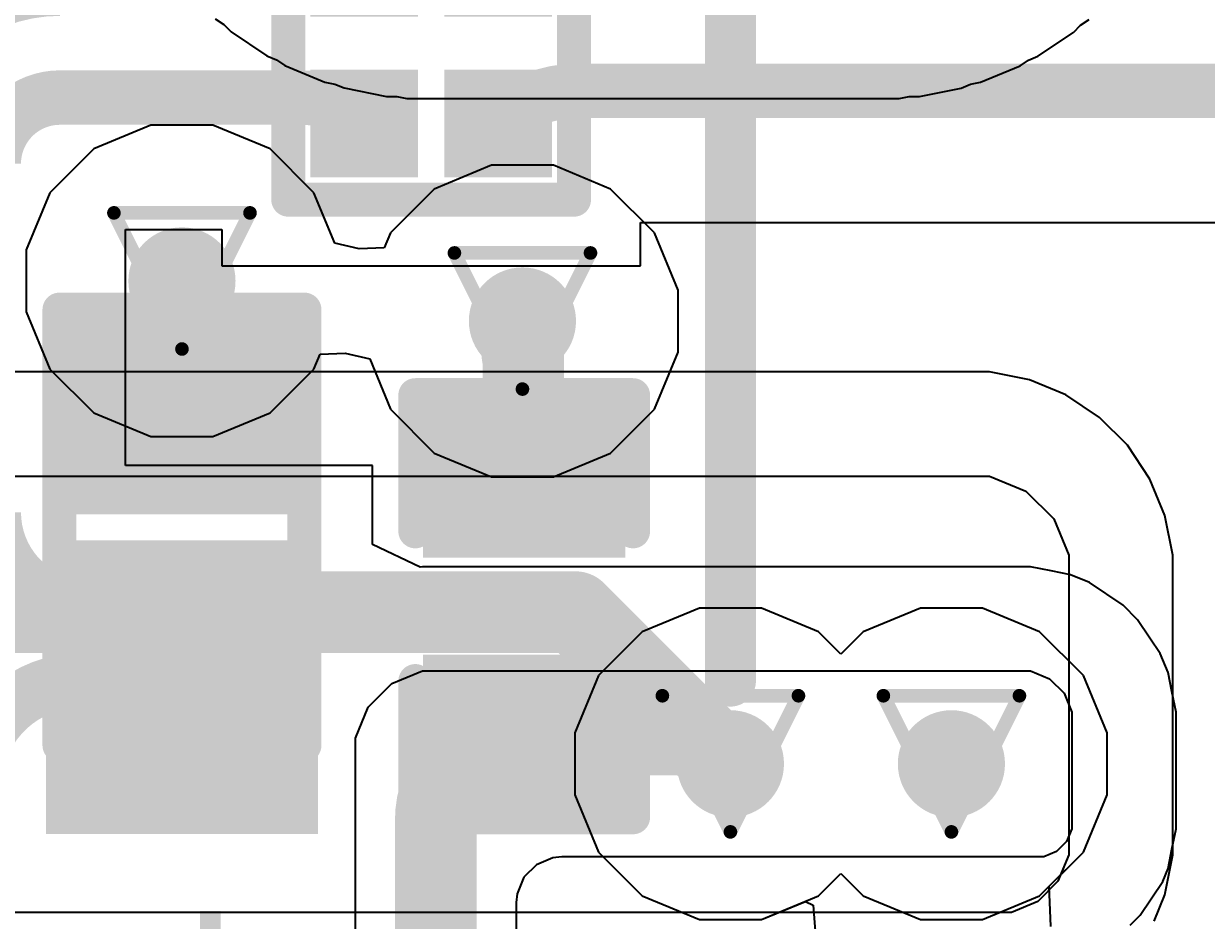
# Model space of a CAD drawing. Header units: inches. Extents: x -5 to 234, y -4 to 104.
# Drawn here: x 32.022 to 36.437, y 3.225 to 6.571 of the extents above; entities that cross this region are included whole.
import ezdxf

# ---------------------------------------------------------------- set-up
doc = ezdxf.new("R2010")
doc.units = ezdxf.units.IN
for name, color, linetype in [('Bottom Layer', 5, 'Continuous'), ('Bottom Overlay', 54, 'Continuous'), ('Drill Drawing', 1, 'Continuous'), ('GND', 16, 'Continuous'), ('POWER', 76, 'Continuous'), ('Top Layer', 1, 'Continuous'), ('Top Overlay', 2, 'Continuous'), ('Top Paste', 8, 'Continuous'), ('Top Solder', 216, 'Continuous'), ('Via Holes', 16, 'Continuous')]:
    doc.layers.add(name, color=color, linetype=linetype)
doc.styles.add('Arial', font='', dxfattribs={"height": 0.2})
doc.styles.get('Arial').set_extended_font_data('Arial')

# ---------------------------------------------------------------- blocks, each defined once
blk = doc.blocks.new('0302_94')
at = {"layer": 'Top Layer'}
for points in [[(-0.4001, 0.45), (-0.1001, 0.45), (-0.1001, 0.15), (-0.4001, 0.15)], [(0.1001, 0.45), (0.4001, 0.45), (0.4001, 0.15), (0.1001, 0.15)], [(-0.4001, -0.15), (-0.1001, -0.15), (-0.1001, -0.45), (-0.4001, -0.45)], [(0.1001, -0.15), (0.4001, -0.15), (0.4001, -0.45), (0.1001, -0.45)]]:
    blk.add_hatch(color=1, dxfattribs=at).paths.add_polyline_path(points)
at = {"layer": 'Top Paste'}
for points in [[(-0.4001, 0.45), (-0.1001, 0.45), (-0.1001, 0.15), (-0.4001, 0.15)], [(0.1001, 0.45), (0.4001, 0.45), (0.4001, 0.15), (0.1001, 0.15)], [(-0.4001, -0.15), (-0.1001, -0.15), (-0.1001, -0.45), (-0.4001, -0.45)], [(0.1001, -0.15), (0.4001, -0.15), (0.4001, -0.45), (0.1001, -0.45)]]:
    blk.add_hatch(color=8, dxfattribs=at).paths.add_polyline_path(points)
at = {"layer": 'Top Solder'}
for points in [[(-0.4509, 0.5008), (-0.0493, 0.5008), (-0.0493, 0.0992), (-0.4509, 0.0992)], [(0.0493, 0.5008), (0.4509, 0.5008), (0.4509, 0.0992), (0.0493, 0.0992)], [(-0.4509, -0.0992), (-0.0493, -0.0992), (-0.0493, -0.5008), (-0.4509, -0.5008)], [(0.0493, -0.0992), (0.4509, -0.0992), (0.4509, -0.5008), (0.0493, -0.5008)]]:
    blk.add_hatch(color=216, dxfattribs=at).paths.add_polyline_path(points)
at = {"layer": 'Top Overlay'}
for points in [[(-0.5334, -0.5842, 0.127, 0.127, 0), (-0.5334, 0.5842, 0.127, 0.127, 0)], [(-0.5334, 0.5842, 0.127, 0.127, 0), (0.5334, 0.5842, 0.127, 0.127, 0)], [(0.5334, -0.5842, 0.127, 0.127, 0), (0.5334, 0.5842, 0.127, 0.127, 0)], [(0.6713, 0.3318, 0.127, 0.127, 0), (0.7983, 0.4588, 0.127, 0.127, 0)], [(0.7983, 0.2048, 0.127, 0.127, 0), (0.7983, 0.4588, 0.127, 0.127, 0)], [(0.6713, 0.3318, 0.127, 0.127, 0), (0.7983, 0.2048, 0.127, 0.127, 0)], [(-0.5334, -0.5842, 0.127, 0.127, 0), (0.5334, -0.5842, 0.127, 0.127, 0)]]:
    blk.add_lwpolyline(points, format="xyseb", dxfattribs=at)
for points in [[(-0.5651, 0.5842, 0.0635, 0.0635, 1), (-0.5016, 0.5842, 0.0635, 0.0635, 1)], [(-0.5651, 0.5842, 0.0635, 0.0635, 1), (-0.5016, 0.5842, 0.0635, 0.0635, 1)], [(0.5016, 0.5842, 0.0635, 0.0635, 1), (0.5651, 0.5842, 0.0635, 0.0635, 1)], [(0.5016, 0.5842, 0.0635, 0.0635, 1), (0.5651, 0.5842, 0.0635, 0.0635, 1)], [(0.7666, 0.4588, 0.0635, 0.0635, 1), (0.8301, 0.4588, 0.0635, 0.0635, 1)], [(0.7666, 0.4588, 0.0635, 0.0635, 1), (0.8301, 0.4588, 0.0635, 0.0635, 1)], [(0.6396, 0.3318, 0.0635, 0.0635, 1), (0.7031, 0.3318, 0.0635, 0.0635, 1)], [(0.6396, 0.3318, 0.0635, 0.0635, 1), (0.7031, 0.3318, 0.0635, 0.0635, 1)], [(0.7666, 0.2048, 0.0635, 0.0635, 1), (0.8301, 0.2048, 0.0635, 0.0635, 1)], [(0.7666, 0.2048, 0.0635, 0.0635, 1), (0.8301, 0.2048, 0.0635, 0.0635, 1)], [(-0.5651, -0.5842, 0.0635, 0.0635, 1), (-0.5016, -0.5842, 0.0635, 0.0635, 1)], [(-0.5651, -0.5842, 0.0635, 0.0635, 1), (-0.5016, -0.5842, 0.0635, 0.0635, 1)], [(0.5016, -0.5842, 0.0635, 0.0635, 1), (0.5651, -0.5842, 0.0635, 0.0635, 1)], [(0.5016, -0.5842, 0.0635, 0.0635, 1), (0.5651, -0.5842, 0.0635, 0.0635, 1)]]:
    blk.add_lwpolyline(points, format="xyseb", close=True, dxfattribs=at)
blk = doc.blocks.new('DFN1006_2L__117')
at = {"layer": 'Top Layer'}
for points in [[(-0.7, 0.33), (-0.15, 0.33), (-0.15, -0.33), (-0.7, -0.33)], [(0.15, 0.33), (0.7, 0.33), (0.7, -0.33), (0.15, -0.33)]]:
    blk.add_hatch(color=1, dxfattribs=at).paths.add_polyline_path(points)
at = {"layer": 'Top Overlay'}
blk.add_hatch(color=2, dxfattribs=at).paths.add_polyline_path([(-1.144, -0.508), (-0.8138, -0.508), (-0.8138, 0.508), (-1.144, 0.508)])
at = {"layer": 'Top Paste'}
for points in [[(-0.7, 0.33), (-0.15, 0.33), (-0.15, -0.33), (-0.7, -0.33)], [(0.15, 0.33), (0.7, 0.33), (0.7, -0.33), (0.15, -0.33)]]:
    blk.add_hatch(color=8, dxfattribs=at).paths.add_polyline_path(points)
at = {"layer": 'Top Solder'}
for points in [[(-0.8016, 0.4316), (-0.0484, 0.4316), (-0.0484, -0.4316), (-0.8016, -0.4316)], [(0.0484, 0.4316), (0.8016, 0.4316), (0.8016, -0.4316), (0.0484, -0.4316)]]:
    blk.add_hatch(color=216, dxfattribs=at).paths.add_polyline_path(points)
at = {"layer": 'Top Overlay'}
for points in [[(-0.8128, 0.4572, 0.127, 0.127, 0), (-0.8128, -0.4572, 0.127, 0.127, 0)], [(-0.8128, 0.4572, 0.127, 0.127, 0), (0.8128, 0.4572, 0.127, 0.127, 0)], [(0.8128, 0.4572, 0.127, 0.127, 0), (0.8128, -0.4572, 0.127, 0.127, 0)], [(-0.8128, -0.4572, 0.127, 0.127, 0), (0.8128, -0.4572, 0.127, 0.127, 0)]]:
    blk.add_lwpolyline(points, format="xyseb", dxfattribs=at)
for points in [[(-0.8446, 0.4572, 0.0635, 0.0635, 1), (-0.781, 0.4572, 0.0635, 0.0635, 1)], [(-0.8446, 0.4572, 0.0635, 0.0635, 1), (-0.781, 0.4572, 0.0635, 0.0635, 1)], [(0.781, 0.4572, 0.0635, 0.0635, 1), (0.8445, 0.4572, 0.0635, 0.0635, 1)], [(0.781, 0.4572, 0.0635, 0.0635, 1), (0.8445, 0.4572, 0.0635, 0.0635, 1)], [(-0.8446, -0.4572, 0.0635, 0.0635, 1), (-0.781, -0.4572, 0.0635, 0.0635, 1)], [(-0.8446, -0.4572, 0.0635, 0.0635, 1), (-0.781, -0.4572, 0.0635, 0.0635, 1)], [(0.781, -0.4572, 0.0635, 0.0635, 1), (0.8445, -0.4572, 0.0635, 0.0635, 1)], [(0.781, -0.4572, 0.0635, 0.0635, 1), (0.8445, -0.4572, 0.0635, 0.0635, 1)]]:
    blk.add_lwpolyline(points, format="xyseb", close=True, dxfattribs=at)
blk = doc.blocks.new('C___0402_140')
at = {"layer": 'Top Layer'}
for points in [[(-0.6985, -0.3175), (-0.6985, 0.3175), (-0.2413, 0.3175), (-0.2413, -0.3175)], [(0.2413, -0.3175), (0.2413, 0.3175), (0.6985, 0.3175), (0.6985, -0.3175)]]:
    blk.add_hatch(color=1, dxfattribs=at).paths.add_polyline_path(points)
at = {"layer": 'Top Paste'}
for points in [[(-0.6985, -0.3175), (-0.6985, 0.3175), (-0.2413, 0.3175), (-0.2413, -0.3175)], [(0.2413, -0.3175), (0.2413, 0.3175), (0.6985, 0.3175), (0.6985, -0.3175)]]:
    blk.add_hatch(color=8, dxfattribs=at).paths.add_polyline_path(points)
at = {"layer": 'Top Solder'}
for points in [[(-0.7585, -0.3775), (-0.7585, 0.3775), (-0.1813, 0.3775), (-0.1813, -0.3775)], [(0.1813, -0.3775), (0.1813, 0.3775), (0.7585, 0.3775), (0.7585, -0.3775)]]:
    blk.add_hatch(color=216, dxfattribs=at).paths.add_polyline_path(points)
at = {"layer": 'Top Overlay'}
for points in [[(-0.7874, -0.4064, 0.127, 0.127, 0), (-0.7874, 0.4064, 0.127, 0.127, 0)], [(-0.2794, 0.4064, 0.127, 0.127, 0), (-0.7874, 0.4064, 0.127, 0.127, 0)], [(0.7874, 0.4064, 0.127, 0.127, 0), (0.2794, 0.4064, 0.127, 0.127, 0)], [(0.7874, -0.4064, 0.127, 0.127, 0), (0.7874, 0.4064, 0.127, 0.127, 0)], [(-0.2794, -0.4064, 0.127, 0.127, 0), (-0.7874, -0.4064, 0.127, 0.127, 0)], [(0.7874, -0.4064, 0.127, 0.127, 0), (0.2794, -0.4064, 0.127, 0.127, 0)]]:
    blk.add_lwpolyline(points, format="xyseb", dxfattribs=at)
for points in [[(-0.8191, 0.4064, 0.0635, 0.0635, 1), (-0.7556, 0.4064, 0.0635, 0.0635, 1)], [(-0.8191, 0.4064, 0.0635, 0.0635, 1), (-0.7556, 0.4064, 0.0635, 0.0635, 1)], [(-0.3111, 0.4064, 0.0635, 0.0635, 1), (-0.2477, 0.4064, 0.0635, 0.0635, 1)], [(0.2477, 0.4064, 0.0635, 0.0635, 1), (0.3111, 0.4064, 0.0635, 0.0635, 1)], [(0.7556, 0.4064, 0.0635, 0.0635, 1), (0.8191, 0.4064, 0.0635, 0.0635, 1)], [(0.7556, 0.4064, 0.0635, 0.0635, 1), (0.8191, 0.4064, 0.0635, 0.0635, 1)], [(-0.8191, -0.4064, 0.0635, 0.0635, 1), (-0.7556, -0.4064, 0.0635, 0.0635, 1)], [(-0.8191, -0.4064, 0.0635, 0.0635, 1), (-0.7556, -0.4064, 0.0635, 0.0635, 1)], [(-0.3111, -0.4064, 0.0635, 0.0635, 1), (-0.2477, -0.4064, 0.0635, 0.0635, 1)], [(0.2477, -0.4064, 0.0635, 0.0635, 1), (0.3111, -0.4064, 0.0635, 0.0635, 1)], [(0.7556, -0.4064, 0.0635, 0.0635, 1), (0.8191, -0.4064, 0.0635, 0.0635, 1)], [(0.7556, -0.4064, 0.0635, 0.0635, 1), (0.8191, -0.4064, 0.0635, 0.0635, 1)]]:
    blk.add_lwpolyline(points, format="xyseb", close=True, dxfattribs=at)

msp = doc.modelspace()

# ---------------------------------------------------------------- hatches: boundary and pattern name
at = {"layer": 'Bottom Layer'}
h = msp.add_hatch(color=5, dxfattribs=at)
edge = h.paths.add_edge_path()
edge.add_arc((32.6125, 5.6105), 0.2, 0, 360)
h = msp.add_hatch(color=5, dxfattribs=at)
edge = h.paths.add_edge_path()
edge.add_arc((33.8836, 5.461), 0.2, 0, 360)
h = msp.add_hatch(color=5, dxfattribs=at)
edge = h.paths.add_edge_path()
edge.add_arc((34.66, 3.8088), 0.2, 0, 360)
h = msp.add_hatch(color=5, dxfattribs=at)
edge = h.paths.add_edge_path()
edge.add_arc((35.485, 3.8088), 0.2, 0, 360)
at = {"layer": 'GND'}
h = msp.add_hatch(color=16, dxfattribs=at)
edge = h.paths.add_edge_path()
edge.add_arc((32.6125, 5.6105), 0.2, 0, 360)
h = msp.add_hatch(color=16, dxfattribs=at)
edge = h.paths.add_edge_path()
edge.add_arc((33.8836, 5.461), 0.2, 0, 360)
h = msp.add_hatch(color=16, dxfattribs=at)
edge = h.paths.add_edge_path()
edge.add_arc((34.66, 3.8088), 0.2, 0, 360)
h = msp.add_hatch(color=16, dxfattribs=at)
edge = h.paths.add_edge_path()
edge.add_arc((35.485, 3.8088), 0.2, 0, 360)
at = {"layer": 'POWER'}
h = msp.add_hatch(color=76, dxfattribs=at)
edge = h.paths.add_edge_path()
edge.add_arc((32.6125, 5.6105), 0.2, 0, 360)
h = msp.add_hatch(color=76, dxfattribs=at)
edge = h.paths.add_edge_path()
edge.add_arc((33.8836, 5.461), 0.2, 0, 360)
h = msp.add_hatch(color=76, dxfattribs=at)
edge = h.paths.add_edge_path()
edge.add_arc((34.66, 3.8088), 0.2, 0, 360)
h = msp.add_hatch(color=76, dxfattribs=at)
edge = h.paths.add_edge_path()
edge.add_arc((35.485, 3.8088), 0.2, 0, 360)
at = {"layer": 'Top Layer'}
h = msp.add_hatch(color=1, dxfattribs=at)
edge = h.paths.add_edge_path()
edge.add_arc((32.6125, 5.6105), 0.2, 0, 360)
h = msp.add_hatch(color=1, dxfattribs=at)
edge = h.paths.add_edge_path()
edge.add_arc((33.8836, 5.461), 0.2, 0, 360)
h = msp.add_hatch(color=1, dxfattribs=at)
edge = h.paths.add_edge_path()
edge.add_arc((34.66, 3.8088), 0.2, 0, 360)
h = msp.add_hatch(color=1, dxfattribs=at)
edge = h.paths.add_edge_path()
edge.add_arc((35.485, 3.8088), 0.2, 0, 360)
at = {"layer": 'Via Holes'}
h = msp.add_hatch(color=7, dxfattribs=at)
edge = h.paths.add_edge_path()
edge.add_arc((32.6125, 5.6105), 0.1, 0, 360)
h = msp.add_hatch(color=7, dxfattribs=at)
edge = h.paths.add_edge_path()
edge.add_arc((33.8836, 5.461), 0.1, 0, 360)
h = msp.add_hatch(color=7, dxfattribs=at)
edge = h.paths.add_edge_path()
edge.add_arc((34.66, 3.8088), 0.1, 0, 360)
h = msp.add_hatch(color=7, dxfattribs=at)
edge = h.paths.add_edge_path()
edge.add_arc((35.485, 3.8088), 0.1, 0, 360)

# ---------------------------------------------------------------- linework, layer by layer
at = {"layer": 'Bottom Layer'}
for p, q in [((35.6276, 5.2711), (30.5264, 5.2711)), ((35.7762, 5.2416), (35.6276, 5.2711)), ((35.9119, 5.1853), (35.7762, 5.2416)), ((36.038, 5.1011), (35.9119, 5.1853)), ((36.1418, 4.9973), (36.038, 5.1011)), ((36.226, 4.8713), (36.1418, 4.9973)), ((26.835, 4.8827), (35.5541, 4.8827)), ((35.5541, 4.8827), (35.6276, 4.8827)), ((35.6276, 4.8827), (35.7633, 4.8265)), ((36.2822, 4.7356), (36.226, 4.8713)), ((35.7633, 4.8265), (35.8671, 4.7226)), ((36.3118, 4.5869), (36.2822, 4.7356)), ((35.8671, 4.7226), (35.9233, 4.5869)), ((35.9233, 4.5869), (35.9233, 4.5135)), ((36.3118, 3.522), (36.3118, 4.5869)), ((35.9233, 4.5135), (35.9233, 4.5135)), ((35.9233, 4.5135), (35.9233, 3.522)), ((35.9233, 3.522), (35.9233, 3.4688)), ((36.3118, 3.4688), (36.3118, 3.522)), ((35.9233, 3.4688), (35.8826, 3.3705)), ((36.2822, 3.3201), (36.3118, 3.4688)), ((35.8826, 3.3705), (35.8074, 3.2953)), ((36.2415, 3.2219), (36.2822, 3.3201)), ((35.8074, 3.2953), (35.7092, 3.2546)), ((35.656, 3.2546), (26.8182, 3.2546)), ((35.7092, 3.2546), (35.656, 3.2546)), ((35.656, 3.2546), (35.656, 3.2546))]:
    msp.add_line(p, q, dxfattribs=at)
for points in [[(28.76, 4.3747, 0.3048, 0.3048, 0), (33.7961, 4.3747, 0.3048, 0.3048, 0)], [(33.7961, 4.3747, 0.3048, 0.3048, 0), (33.798, 4.3747, 0.3048, 0.3048, 0)], [(33.798, 4.3747, 0.3048, 0.3048, 0), (34.081, 4.3747, 0.3048, 0.3048, 0)], [(34.081, 4.3747, 0.3048, 0.3048, 0), (34.6469, 3.8088, 0.3048, 0.3048, 0)], [(34.6469, 3.8088, 0.3048, 0.3048, 0), (34.66, 3.8088, 0.3048, 0.3048, 0)]]:
    msp.add_lwpolyline(points, format="xyseb", dxfattribs=at)
for points in [[(33.7199, 4.3747, 0.1524, 0.1524, 1), (33.8723, 4.3747, 0.1524, 0.1524, 1)], [(33.7199, 4.3747, 0.1524, 0.1524, 1), (33.8723, 4.3747, 0.1524, 0.1524, 1)], [(33.7218, 4.3747, 0.1524, 0.1524, 1), (33.8742, 4.3747, 0.1524, 0.1524, 1)], [(33.7218, 4.3747, 0.1524, 0.1524, 1), (33.8742, 4.3747, 0.1524, 0.1524, 1)], [(34.0048, 4.3747, 0.1524, 0.1524, 1), (34.1572, 4.3747, 0.1524, 0.1524, 1)], [(34.0048, 4.3747, 0.1524, 0.1524, 1), (34.1572, 4.3747, 0.1524, 0.1524, 1)], [(34.5707, 3.8088, 0.1524, 0.1524, 1), (34.7231, 3.8088, 0.1524, 0.1524, 1)], [(34.5707, 3.8088, 0.1524, 0.1524, 1), (34.7231, 3.8088, 0.1524, 0.1524, 1)], [(34.5838, 3.8088, 0.1524, 0.1524, 1), (34.7362, 3.8088, 0.1524, 0.1524, 1)]]:
    msp.add_lwpolyline(points, format="xyseb", close=True, dxfattribs=at)
at = {"layer": 'Drill Drawing'}
for points in [[(32.3585, 5.8645, 0.0508, 0.0508, 0), (32.8665, 5.8645, 0.0508, 0.0508, 0)], [(32.3585, 5.8645, 0.0508, 0.0508, 0), (32.6125, 5.3565, 0.0508, 0.0508, 0)], [(32.6125, 5.3565, 0.0508, 0.0508, 0), (32.8665, 5.8645, 0.0508, 0.0508, 0)], [(33.6296, 5.715, 0.0508, 0.0508, 0), (34.1376, 5.715, 0.0508, 0.0508, 0)], [(33.6296, 5.715, 0.0508, 0.0508, 0), (33.8836, 5.207, 0.0508, 0.0508, 0)], [(33.8836, 5.207, 0.0508, 0.0508, 0), (34.1376, 5.715, 0.0508, 0.0508, 0)], [(34.406, 4.0628, 0.0508, 0.0508, 0), (34.914, 4.0628, 0.0508, 0.0508, 0)], [(34.406, 4.0628, 0.0508, 0.0508, 0), (34.66, 3.5548, 0.0508, 0.0508, 0)], [(34.66, 3.5548, 0.0508, 0.0508, 0), (34.914, 4.0628, 0.0508, 0.0508, 0)], [(35.231, 4.0628, 0.0508, 0.0508, 0), (35.739, 4.0628, 0.0508, 0.0508, 0)], [(35.231, 4.0628, 0.0508, 0.0508, 0), (35.485, 3.5548, 0.0508, 0.0508, 0)], [(35.485, 3.5548, 0.0508, 0.0508, 0), (35.739, 4.0628, 0.0508, 0.0508, 0)]]:
    msp.add_lwpolyline(points, format="xyseb", dxfattribs=at)
for points in [[(32.3458, 5.8645, 0.0254, 0.0254, 1), (32.3712, 5.8645, 0.0254, 0.0254, 1)], [(32.3458, 5.8645, 0.0254, 0.0254, 1), (32.3712, 5.8645, 0.0254, 0.0254, 1)], [(32.8538, 5.8645, 0.0254, 0.0254, 1), (32.8792, 5.8645, 0.0254, 0.0254, 1)], [(32.8538, 5.8645, 0.0254, 0.0254, 1), (32.8792, 5.8645, 0.0254, 0.0254, 1)], [(33.6169, 5.715, 0.0254, 0.0254, 1), (33.6423, 5.715, 0.0254, 0.0254, 1)], [(33.6169, 5.715, 0.0254, 0.0254, 1), (33.6423, 5.715, 0.0254, 0.0254, 1)], [(34.1249, 5.715, 0.0254, 0.0254, 1), (34.1503, 5.715, 0.0254, 0.0254, 1)], [(34.1249, 5.715, 0.0254, 0.0254, 1), (34.1503, 5.715, 0.0254, 0.0254, 1)], [(32.5998, 5.3565, 0.0254, 0.0254, 1), (32.6252, 5.3565, 0.0254, 0.0254, 1)], [(32.5998, 5.3565, 0.0254, 0.0254, 1), (32.6252, 5.3565, 0.0254, 0.0254, 1)], [(33.8709, 5.207, 0.0254, 0.0254, 1), (33.8963, 5.207, 0.0254, 0.0254, 1)], [(33.8709, 5.207, 0.0254, 0.0254, 1), (33.8963, 5.207, 0.0254, 0.0254, 1)], [(34.3933, 4.0628, 0.0254, 0.0254, 1), (34.4187, 4.0628, 0.0254, 0.0254, 1)], [(34.3933, 4.0628, 0.0254, 0.0254, 1), (34.4187, 4.0628, 0.0254, 0.0254, 1)], [(34.9013, 4.0628, 0.0254, 0.0254, 1), (34.9267, 4.0628, 0.0254, 0.0254, 1)], [(34.9013, 4.0628, 0.0254, 0.0254, 1), (34.9267, 4.0628, 0.0254, 0.0254, 1)], [(35.2183, 4.0628, 0.0254, 0.0254, 1), (35.2437, 4.0628, 0.0254, 0.0254, 1)], [(35.2183, 4.0628, 0.0254, 0.0254, 1), (35.2437, 4.0628, 0.0254, 0.0254, 1)], [(35.7263, 4.0628, 0.0254, 0.0254, 1), (35.7517, 4.0628, 0.0254, 0.0254, 1)], [(35.7263, 4.0628, 0.0254, 0.0254, 1), (35.7517, 4.0628, 0.0254, 0.0254, 1)], [(34.6473, 3.5548, 0.0254, 0.0254, 1), (34.6727, 3.5548, 0.0254, 0.0254, 1)], [(34.6473, 3.5548, 0.0254, 0.0254, 1), (34.6727, 3.5548, 0.0254, 0.0254, 1)], [(35.4723, 3.5548, 0.0254, 0.0254, 1), (35.4977, 3.5548, 0.0254, 0.0254, 1)], [(35.4723, 3.5548, 0.0254, 0.0254, 1), (35.4977, 3.5548, 0.0254, 0.0254, 1)]]:
    msp.add_lwpolyline(points, format="xyseb", close=True, dxfattribs=at)
at = {"layer": 'GND'}
for p, q in [((34.5444, 4.3898), (34.3309, 4.3013)), ((34.7756, 4.3898), (34.5444, 4.3898)), ((34.9891, 4.3013), (34.7756, 4.3898)), ((35.3694, 4.3898), (35.1559, 4.3013)), ((35.6006, 4.3898), (35.3694, 4.3898)), ((35.8141, 4.3013), (35.6006, 4.3898)), ((34.3309, 4.3013), (34.1675, 4.1379)), ((35.0725, 4.2179), (34.9891, 4.3013)), ((35.1559, 4.3013), (35.0725, 4.2179)), ((35.9775, 4.1379), (35.8141, 4.3013)), ((34.1675, 4.1379), (34.079, 3.9243)), ((36.066, 3.9243), (35.9775, 4.1379)), ((34.079, 3.9243), (34.079, 3.6932)), ((36.066, 3.6932), (36.066, 3.9243)), ((34.079, 3.6932), (34.1675, 3.4796)), ((35.9775, 3.4796), (36.066, 3.6932)), ((34.1675, 3.4796), (34.3309, 3.3162)), ((35.8141, 3.3162), (35.9775, 3.4796)), ((34.9891, 3.3162), (35.0725, 3.3996)), ((35.0725, 3.3996), (35.1559, 3.3162)), ((34.3309, 3.3162), (34.5444, 3.2278)), ((34.7756, 3.2278), (34.9891, 3.3162)), ((35.1559, 3.3162), (35.3694, 3.2278)), ((35.6006, 3.2278), (35.8141, 3.3162)), ((34.5444, 3.2278), (34.7756, 3.2278)), ((35.3694, 3.2278), (35.6006, 3.2278))]:
    msp.add_line(p, q, dxfattribs=at)
at = {"layer": 'POWER'}
for p, q in [((32.7369, 6.5881), (32.7688, 6.5668)), ((35.9675, 6.5644), (35.9993, 6.5857)), ((32.7688, 6.5668), (32.7958, 6.5397)), ((32.7958, 6.5397), (32.9297, 6.4503)), ((35.8082, 6.4491), (35.9404, 6.5374)), ((35.9404, 6.5374), (35.9675, 6.5644)), ((32.9297, 6.4503), (32.9651, 6.4356)), ((35.7729, 6.4344), (35.8082, 6.4491)), ((32.9651, 6.4356), (32.9969, 6.4144)), ((32.9969, 6.4144), (33.1457, 6.3527)), ((35.5942, 6.3523), (35.7411, 6.4132)), ((35.7411, 6.4132), (35.7729, 6.4344)), ((33.1457, 6.3527), (33.1832, 6.3453)), ((33.1832, 6.3453), (33.2186, 6.3306)), ((33.2186, 6.3306), (33.3765, 6.2992)), ((35.3654, 6.2992), (35.5213, 6.3302)), ((35.5213, 6.3302), (35.5566, 6.3449)), ((35.5566, 6.3449), (35.5942, 6.3523)), ((33.3765, 6.2992), (33.4148, 6.2992)), ((33.4148, 6.2992), (33.4523, 6.2917)), ((33.4523, 6.2917), (33.5329, 6.2917)), ((33.5329, 6.2917), (35.2896, 6.2917)), ((35.2896, 6.2917), (35.3271, 6.2992)), ((35.3271, 6.2992), (35.3654, 6.2992)), ((32.4969, 6.1915), (32.2834, 6.103)), ((32.7281, 6.1915), (32.4969, 6.1915)), ((32.9416, 6.103), (32.7281, 6.1915)), ((32.2834, 6.103), (32.1199, 5.9396)), ((33.105, 5.9396), (32.9416, 6.103)), ((33.768, 6.042), (33.5545, 5.9535)), ((33.9992, 6.042), (33.768, 6.042)), ((34.2127, 5.9535), (33.9992, 6.042)), ((32.1199, 5.9396), (32.0315, 5.726)), ((33.1828, 5.7519), (33.105, 5.9396)), ((33.5545, 5.9535), (33.3911, 5.7901)), ((34.3761, 5.7901), (34.2127, 5.9535)), ((33.3911, 5.7901), (33.3679, 5.7342)), ((34.4646, 5.5766), (34.3761, 5.7901)), ((33.2744, 5.7298), (33.1828, 5.7519)), ((32.0315, 5.726), (32.0315, 5.4949)), ((33.3679, 5.7342), (33.2744, 5.7298)), ((34.4646, 5.3454), (34.4646, 5.5766)), ((32.0315, 5.4949), (32.1199, 5.2814)), ((34.3761, 5.1319), (34.4646, 5.3454)), ((33.105, 5.2814), (33.1282, 5.3372)), ((33.1282, 5.3372), (33.2217, 5.3416)), ((33.2217, 5.3416), (33.3133, 5.3196)), ((33.3133, 5.3196), (33.3911, 5.1319)), ((32.1199, 5.2814), (32.2834, 5.1179)), ((32.9416, 5.1179), (33.105, 5.2814)), ((33.3911, 5.1319), (33.5545, 4.9685)), ((34.2127, 4.9685), (34.3761, 5.1319)), ((32.2834, 5.1179), (32.4969, 5.0295)), ((32.7281, 5.0295), (32.9416, 5.1179)), ((32.4969, 5.0295), (32.7281, 5.0295)), ((33.5545, 4.9685), (33.768, 4.88)), ((33.9992, 4.88), (34.2127, 4.9685)), ((33.768, 4.88), (33.9992, 4.88)), ((34.5444, 4.3898), (34.3309, 4.3013)), ((34.7756, 4.3898), (34.5444, 4.3898)), ((34.9891, 4.3013), (34.7756, 4.3898)), ((35.3694, 4.3898), (35.1559, 4.3013)), ((35.6006, 4.3898), (35.3694, 4.3898)), ((35.8141, 4.3013), (35.6006, 4.3898)), ((34.3309, 4.3013), (34.1675, 4.1379)), ((35.0725, 4.2179), (34.9891, 4.3013)), ((35.1559, 4.3013), (35.0725, 4.2179)), ((35.9775, 4.1379), (35.8141, 4.3013)), ((34.1675, 4.1379), (34.079, 3.9243)), ((36.066, 3.9243), (35.9775, 4.1379)), ((34.079, 3.9243), (34.079, 3.6932)), ((36.066, 3.6932), (36.066, 3.9243)), ((34.079, 3.6932), (34.1675, 3.4796)), ((35.9775, 3.4796), (36.066, 3.6932)), ((34.1675, 3.4796), (34.3309, 3.3162)), ((35.8501, 3.3522), (35.9775, 3.4796)), ((34.3309, 3.3162), (34.5444, 3.2278)), ((35.8561, 3.2022), (35.8501, 3.3522)), ((34.7756, 3.2278), (34.9397, 3.2957)), ((34.9397, 3.2957), (34.9686, 3.2814)), ((34.9686, 3.2814), (34.9845, 3.0749)), ((34.5444, 3.2278), (34.7756, 3.2278))]:
    msp.add_line(p, q, dxfattribs=at)
at = {"layer": 'Top Layer'}
for p, q in [((34.3238, 5.667), (34.3238, 5.8281)), ((34.3238, 5.8281), (45.8278, 5.8281)), ((32.4021, 4.9217), (32.4021, 5.8027)), ((32.4021, 5.8027), (32.7617, 5.8027)), ((32.7617, 5.8027), (32.7617, 5.667)), ((32.7617, 5.667), (34.3238, 5.667)), ((33.3235, 4.9217), (32.4021, 4.9217)), ((33.3235, 4.6272), (33.3235, 4.9217)), ((33.5013, 4.5422), (33.3235, 4.6272)), ((33.5105, 4.5441), (33.5013, 4.5422)), ((35.7419, 4.5441), (33.5105, 4.5441)), ((35.7803, 4.5441), (35.7419, 4.5441)), ((35.7804, 4.5441), (35.7803, 4.5441)), ((35.8578, 4.5287), (35.7804, 4.5441)), ((35.7804, 4.5441), (35.7804, 4.5441)), ((35.929, 4.5145), (35.8578, 4.5287)), ((36, 4.4851), (35.929, 4.5145)), ((35.929, 4.5145), (35.929, 4.5145)), ((35.929, 4.5145), (35.929, 4.5145)), ((36.126, 4.4009), (36, 4.4851)), ((36.1803, 4.3466), (36.126, 4.4009)), ((36.2261, 4.278), (36.1803, 4.3466)), ((36.2645, 4.2206), (36.2261, 4.278)), ((36.2939, 4.1496), (36.2645, 4.2206)), ((33.3956, 4.108), (33.5105, 4.1556)), ((33.5105, 4.1556), (33.5727, 4.1556)), ((33.5727, 4.1556), (35.742, 4.1556)), ((33.5727, 4.1556), (33.5727, 4.1556)), ((35.742, 4.1556), (35.7804, 4.1556)), ((35.7804, 4.1556), (35.8513, 4.1262)), ((33.3076, 4.02), (33.3956, 4.108)), ((35.8513, 4.1262), (35.9056, 4.0719)), ((36.3081, 4.0784), (36.2939, 4.1496)), ((36.2939, 4.1496), (36.2939, 4.1496)), ((36.2939, 4.1496), (36.2939, 4.1496)), ((35.9056, 4.0719), (35.935, 4.001)), ((36.3235, 4.001), (36.3081, 4.0784)), ((33.26, 3.9051), (33.3076, 4.02)), ((35.935, 4.001), (35.935, 3.9626)), ((36.3235, 4.0009), (36.3235, 4.001)), ((36.3235, 3.9626), (36.3235, 4.0009)), ((36.3235, 4.0009), (36.3235, 4.0009)), ((35.935, 3.9626), (35.935, 3.9626)), ((35.935, 3.9626), (35.935, 3.593)), ((36.3235, 3.5931), (36.3235, 3.9626)), ((36.3235, 3.9626), (36.3235, 3.9626)), ((33.26, 3.8429), (33.26, 3.9051)), ((33.26, 2.4315), (33.26, 3.8429)), ((35.935, 3.593), (35.935, 3.5668)), ((36.3235, 3.5669), (36.3235, 3.5931)), ((35.935, 3.5668), (35.9149, 3.5184)), ((36.3083, 3.4905), (36.3235, 3.5668)), ((36.3235, 3.5668), (36.3235, 3.5669)), ((36.3235, 3.5668), (36.3235, 3.5668)), ((35.9149, 3.5184), (35.8779, 3.4813)), ((36.2939, 3.4182), (36.3083, 3.4905)), ((33.997, 3.458), (33.9356, 3.4325)), ((34.0302, 3.4612), (33.997, 3.458)), ((35.8032, 3.4612), (34.0302, 3.4612)), ((35.8294, 3.4612), (35.8032, 3.4612)), ((35.8032, 3.4612), (35.8032, 3.4612)), ((35.8779, 3.4813), (35.8294, 3.4612)), ((33.9356, 3.4325), (33.8887, 3.3856)), ((36.2738, 3.3697), (36.2939, 3.4182)), ((36.2939, 3.4182), (36.2939, 3.4182)), ((36.2939, 3.4182), (36.2939, 3.4182)), ((33.8887, 3.3856), (33.8633, 3.3242)), ((36.1896, 3.2437), (36.2738, 3.3697)), ((33.8633, 3.3242), (33.86, 3.291)), ((33.86, 3.291), (33.86, 3.291)), ((33.86, 3.291), (33.86, 2.4315)), ((36.1525, 3.2066), (36.1896, 3.2437))]:
    msp.add_line(p, q, dxfattribs=at)
for points in [[(31.5036, 6.048, 0.2032, 0.2032, -0.414214), (32.1568, 6.7012, 0.2032, 0.2032, 0)], [(33.7928, 6.198, 0.2032, 0.2032, -0.198912), (34.0878, 6.3202, 0.2032, 0.2032, 0)], [(34.0878, 6.3202, 0.2032, 0.2032, 0), (45.8278, 6.3202, 0.2032, 0.2032, 0)], [(31.91, 6.048, 0.2032, 0.2032, -0.414214), (32.1568, 6.2948, 0.2032, 0.2032, 0)], [(32.1568, 6.2948, 0.2032, 0.2032, 0), (33.0591, 6.2948, 0.2032, 0.2032, 0)], [(33.0591, 6.2948, 0.2032, 0.2032, -0.198912), (33.2927, 6.198, 0.2032, 0.2032, 0)], [(32.6125, 5.1157, 0.3048, 0.3048, 0), (32.6125, 5.6105, 0.3048, 0.3048, 0)], [(33.8836, 5.334, 0.3048, 0.3048, 0), (33.8869, 5.3307, 0.3048, 0.3048, 0)], [(33.8869, 4.8701, 0.3048, 0.3048, 0), (33.8869, 5.3307, 0.3048, 0.3048, 0)], [(33.8869, 4.8701, 0.3048, 0.3048, 0), (33.8902, 4.8668, 0.3048, 0.3048, 0)], [(32.2647, 4.3926, 0.2032, 0.2032, -0.414214), (31.91, 4.7473, 0.2032, 0.2032, 0)], [(32.2647, 4.3926, 0.2032, 0.2032, 0), (32.4856, 4.3926, 0.2032, 0.2032, 0)], [(32.4856, 4.3926, 0.2032, 0.2032, 0), (32.6125, 4.2657, 0.2032, 0.2032, 0)], [(32.4664, 4.1195, 0.2032, 0.2032, 0), (32.6125, 4.2657, 0.2032, 0.2032, 0)], [(31.8378, 3.7256, 0.2032, 0.2032, -0.414214), (32.2317, 4.1195, 0.2032, 0.2032, 0)], [(32.2317, 4.1195, 0.2032, 0.2032, 0), (32.4664, 4.1195, 0.2032, 0.2032, 0)], [(33.56, 3.5968, 0.3048, 0.3048, -0.414214), (33.8902, 3.927, 0.3048, 0.3048, 0)], [(33.8902, 3.927, 0.3048, 0.3048, 0), (33.8988, 3.9184, 0.3048, 0.3048, 0)], [(33.8988, 3.9184, 0.3048, 0.3048, 0), (34.5246, 3.9184, 0.3048, 0.3048, 0)], [(34.5246, 3.9184, 0.3048, 0.3048, 0), (34.6342, 3.8088, 0.3048, 0.3048, 0)], [(34.6342, 3.8088, 0.3048, 0.3048, 0), (34.66, 3.8088, 0.3048, 0.3048, 0)], [(33.56, 2.4315, 0.3048, 0.3048, 0), (33.56, 3.5968, 0.3048, 0.3048, 0)]]:
    msp.add_lwpolyline(points, format="xyseb", dxfattribs=at)
for points in [[(34.037, 6.3202, 0.1016, 0.1016, 1), (34.1386, 6.3202, 0.1016, 0.1016, 1)], [(34.037, 6.3202, 0.1016, 0.1016, 1), (34.1386, 6.3202, 0.1016, 0.1016, 1)], [(32.106, 6.2948, 0.1016, 0.1016, 1), (32.2076, 6.2948, 0.1016, 0.1016, 1)], [(32.106, 6.2948, 0.1016, 0.1016, 1), (32.2076, 6.2948, 0.1016, 0.1016, 1)], [(33.0083, 6.2948, 0.1016, 0.1016, 1), (33.1099, 6.2948, 0.1016, 0.1016, 1)], [(33.0083, 6.2948, 0.1016, 0.1016, 1), (33.1099, 6.2948, 0.1016, 0.1016, 1)], [(33.2419, 6.198, 0.1016, 0.1016, 1), (33.3435, 6.198, 0.1016, 0.1016, 1)], [(33.742, 6.198, 0.1016, 0.1016, 1), (33.8436, 6.198, 0.1016, 0.1016, 1)], [(32.5363, 5.6105, 0.1524, 0.1524, 1), (32.6887, 5.6105, 0.1524, 0.1524, 1)], [(33.8074, 5.334, 0.1524, 0.1524, 1), (33.9598, 5.334, 0.1524, 0.1524, 1)], [(33.8107, 5.3307, 0.1524, 0.1524, 1), (33.9631, 5.3307, 0.1524, 0.1524, 1)], [(33.8107, 5.3307, 0.1524, 0.1524, 1), (33.9631, 5.3307, 0.1524, 0.1524, 1)], [(32.5363, 5.1157, 0.1524, 0.1524, 1), (32.6887, 5.1157, 0.1524, 0.1524, 1)], [(33.8107, 4.8701, 0.1524, 0.1524, 1), (33.9631, 4.8701, 0.1524, 0.1524, 1)], [(33.8107, 4.8701, 0.1524, 0.1524, 1), (33.9631, 4.8701, 0.1524, 0.1524, 1)], [(33.814, 4.8668, 0.1524, 0.1524, 1), (33.9664, 4.8668, 0.1524, 0.1524, 1)], [(32.2139, 4.3926, 0.1016, 0.1016, 1), (32.3155, 4.3926, 0.1016, 0.1016, 1)], [(32.2139, 4.3926, 0.1016, 0.1016, 1), (32.3155, 4.3926, 0.1016, 0.1016, 1)], [(32.4348, 4.3926, 0.1016, 0.1016, 1), (32.5364, 4.3926, 0.1016, 0.1016, 1)], [(32.4348, 4.3926, 0.1016, 0.1016, 1), (32.5364, 4.3926, 0.1016, 0.1016, 1)], [(32.5617, 4.2657, 0.1016, 0.1016, 1), (32.6633, 4.2657, 0.1016, 0.1016, 1)], [(32.5617, 4.2657, 0.1016, 0.1016, 1), (32.6633, 4.2657, 0.1016, 0.1016, 1)], [(32.1809, 4.1195, 0.1016, 0.1016, 1), (32.2825, 4.1195, 0.1016, 0.1016, 1)], [(32.1809, 4.1195, 0.1016, 0.1016, 1), (32.2825, 4.1195, 0.1016, 0.1016, 1)], [(32.4156, 4.1195, 0.1016, 0.1016, 1), (32.5172, 4.1195, 0.1016, 0.1016, 1)], [(32.4156, 4.1195, 0.1016, 0.1016, 1), (32.5172, 4.1195, 0.1016, 0.1016, 1)], [(33.814, 3.927, 0.1524, 0.1524, 1), (33.9664, 3.927, 0.1524, 0.1524, 1)], [(33.814, 3.927, 0.1524, 0.1524, 1), (33.9664, 3.927, 0.1524, 0.1524, 1)], [(33.8226, 3.9184, 0.1524, 0.1524, 1), (33.975, 3.9184, 0.1524, 0.1524, 1)], [(33.8226, 3.9184, 0.1524, 0.1524, 1), (33.975, 3.9184, 0.1524, 0.1524, 1)], [(34.4484, 3.9184, 0.1524, 0.1524, 1), (34.6008, 3.9184, 0.1524, 0.1524, 1)], [(34.4484, 3.9184, 0.1524, 0.1524, 1), (34.6008, 3.9184, 0.1524, 0.1524, 1)], [(34.558, 3.8088, 0.1524, 0.1524, 1), (34.7104, 3.8088, 0.1524, 0.1524, 1)], [(34.558, 3.8088, 0.1524, 0.1524, 1), (34.7104, 3.8088, 0.1524, 0.1524, 1)], [(34.5838, 3.8088, 0.1524, 0.1524, 1), (34.7362, 3.8088, 0.1524, 0.1524, 1)], [(33.4838, 3.5968, 0.1524, 0.1524, 1), (33.6362, 3.5968, 0.1524, 0.1524, 1)], [(33.4838, 3.5968, 0.1524, 0.1524, 1), (33.6362, 3.5968, 0.1524, 0.1524, 1)]]:
    msp.add_lwpolyline(points, format="xyseb", close=True, dxfattribs=at)
at = {"layer": 'Top Overlay'}
msp.add_lwpolyline([(34.66, 4.1175, 0.1905, 0.1905, 0), (34.66, 7.4839, 0.1905, 0.1905, 0)], format="xyseb", dxfattribs=at)
msp.add_lwpolyline([(34.6124, 4.1175, 0.0952, 0.0952, 1), (34.7076, 4.1175, 0.0952, 0.0952, 1)], format="xyseb", close=True, dxfattribs=at)

# ---------------------------------------------------------------- block references
msp.add_blockref('0302_94', (33.5428, 6.498))
for name, p, rotation in [('DFN1006_2L__117', (32.6125, 4.6907), 90), ('C___0402_140', (33.8902, 4.3969), 270)]:
    msp.add_blockref(name, p, dxfattribs=dict(rotation=rotation))

# ---------------------------------------------------------------- texts
at = {"layer": 'Bottom Overlay', "style": 'Arial', "text_generation_flag": 2}
msp.add_text('R14', height=0.762, rotation=270, dxfattribs=at).set_placement((32.5072, 1.3385))

doc.saveas('drawing.dxf')
